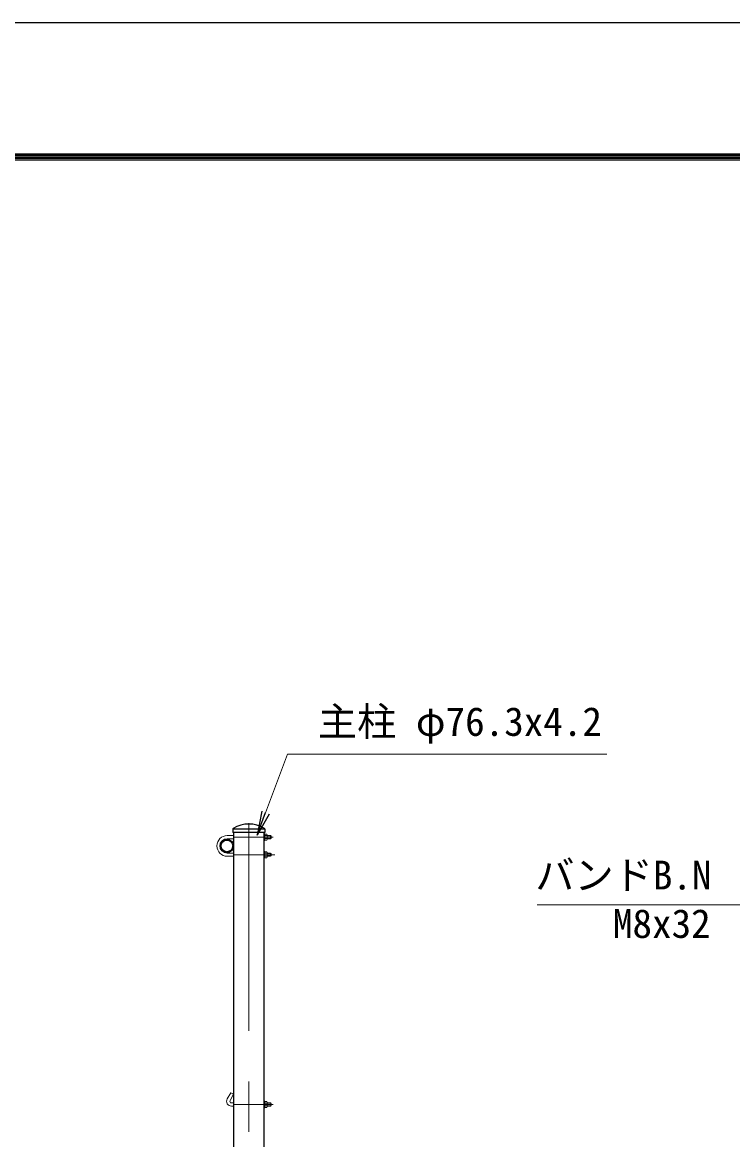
# Model space of a CAD drawing. Units: millimetres, scale not verified. Extents: x -6300 to 6300, y -4455 to 4455.
# Drawn here: x -884 to 899, y 1651 to 4455 of the extents above; entities that cross this region are included whole.
import ezdxf
from ezdxf.enums import TextEntityAlignment as Align

# ---------------------------------------------------------------- set-up
doc = ezdxf.new("R2010")
doc.units = ezdxf.units.MM
doc.header["$LTSCALE"] = 20
doc.linetypes.add('USER1', pattern=[50.8, 31.75, -6.35, 6.35, -6.35])
for name, color, linetype, lineweight in [('0-0_D-STR1', 1, 'Continuous', 25), ('0-1_D-STR3', 3, 'Continuous', 13), ('0-2_D-BMK', 2, 'USER1', 13), ('0-A_D-STR-TXT', 7, 'Continuous', 13), ('0-C_D-TTL', 7, 'Continuous', 25)]:
    doc.layers.add(name, color=color, linetype=linetype, lineweight=lineweight)
doc.layers.add('0-5_0', color=7, linetype='Continuous')
doc.styles.add('ＭＳ ゴシック', font='')
doc.styles.get('ＭＳ ゴシック').set_extended_font_data('MS Gothic')

# ---------------------------------------------------------------- blocks, each defined once
blk = doc.blocks.new('_Open')
at = {"layer": '0-5_0'}
blk.add_line((-20, 3.333), (0, 0), dxfattribs=at)
blk.add_lwpolyline([(-20, -3.333), (0, 0), (-20, 0)], dxfattribs=at)

msp = doc.modelspace()

# ---------------------------------------------------------------- linework, layer by layer
at = {"layer": '0-0_D-STR1'}
for p, q in [((-355.31, 2430.05), (-355.31, 2422)), ((-275.11, 2430), (-355.31, 2430)), ((-275.11, 2422), (-355.31, 2422)), ((-275.11, 2430.05), (-275.11, 2422))]:
    msp.add_line(p, q, dxfattribs=at)
msp.add_lwpolyline([(-353.36, 2422), (-353.36, -2125), (-277.06, -2125), (-277.06, 2422)], dxfattribs=at)
for radius in [17, 14.7]:
    msp.add_circle((-370.36, 2388), radius, dxfattribs=at)
for centre, radius, start, end in [((-315.21, 2370.69), 72.31, 56.96759, 123.03241), ((-353.81, 2430.05), 1.5, 123.03241, 180), ((-276.61, 2430.05), 1.5, 0, 56.96759)]:
    msp.add_arc(centre, radius, start, end, dxfattribs=at)
at = {"layer": '0-1_D-STR3'}
for p, q in [((-369.36, 2414), (-353.36, 2414)), ((-277.06, 2418), (-275.46, 2418)), ((-275.46, 2418), (-275.46, 2402)), ((-275.46, 2417.5), (-269.66, 2417.5)), ((-269.66, 2413.75), (-275.46, 2413.75)), ((-268.96, 2415.92), (-268.96, 2404.35)), ((-268.96, 2414), (-260.56, 2414)), ((-268.96, 2413.3), (-259.86, 2413.3)), ((-259.36, 2412.8), (-259.36, 2407.2)), ((-369.36, 2406), (-353.36, 2406)), ((-269.66, 2406.25), (-275.46, 2406.25)), ((-275.46, 2402.5), (-269.66, 2402.5)), ((-268.96, 2406.7), (-259.86, 2406.7)), ((-268.96, 2406), (-260.56, 2406)), ((-260.56, 2406), (-259.36, 2407.2)), ((-369.36, 2370), (-353.36, 2370)), ((-369.36, 2362), (-353.36, 2362)), ((-277.06, 2374), (-275.46, 2374)), ((-275.46, 2374), (-275.46, 2358)), ((-275.46, 2373.5), (-269.66, 2373.5)), ((-269.66, 2369.75), (-275.46, 2369.75)), ((-269.66, 2362.25), (-275.46, 2362.25)), ((-275.46, 2358.5), (-269.66, 2358.5)), ((-268.96, 2371.92), (-268.96, 2360.35)), ((-268.96, 2370), (-260.56, 2370)), ((-268.96, 2369.3), (-259.86, 2369.3)), ((-268.96, 2362.7), (-259.86, 2362.7)), ((-268.96, 2362), (-260.56, 2362)), ((-260.56, 2362), (-259.36, 2363.2)), ((-259.36, 2368.8), (-259.36, 2363.2)), ((-360.29, 1768.59), (-369.29, 1753)), ((-360.29, 1768.59), (-369.29, 1753)), ((-353.36, 1764.59), (-360.29, 1768.59)), ((-353.36, 1764.59), (-360.29, 1768.59)), ((-353.36, 1764.59), (-362.36, 1749)), ((-353.36, 1764.59), (-362.36, 1749)), ((-358.89, 1743), (-353.36, 1743)), ((-358.89, 1743), (-353.36, 1743)), ((-277.06, 1747), (-275.46, 1747)), ((-275.46, 1747), (-275.46, 1731)), ((-275.46, 1746.5), (-269.66, 1746.5)), ((-275.46, 1746.5), (-269.66, 1746.5)), ((-269.66, 1742.75), (-275.46, 1742.75)), ((-269.66, 1742.75), (-275.46, 1742.75)), ((-268.96, 1744.92), (-268.96, 1733.35)), ((-268.96, 1744.92), (-268.96, 1733.35)), ((-268.96, 1743), (-260.09, 1743)), ((-268.96, 1743), (-260.09, 1743)), ((-268.96, 1742.3), (-259.39, 1742.3)), ((-268.96, 1742.3), (-259.39, 1742.3)), ((-260.09, 1743), (-260.09, 1735)), ((-258.89, 1741.8), (-260.09, 1743)), ((-258.89, 1741.8), (-258.89, 1736.2)), ((-258.89, 1741.8), (-258.89, 1736.2)), ((-258.89, 1741.8), (-258.89, 1736.2)), ((-258.89, 1741.8), (-258.89, 1736.2)), ((-358.89, 1735), (-353.36, 1735)), ((-358.89, 1735), (-353.36, 1735)), ((-269.66, 1735.25), (-275.46, 1735.25)), ((-269.66, 1735.25), (-275.46, 1735.25)), ((-275.46, 1731.5), (-269.66, 1731.5)), ((-275.46, 1731.5), (-269.66, 1731.5)), ((-268.96, 1735.7), (-259.39, 1735.7)), ((-268.96, 1735.7), (-259.39, 1735.7)), ((-268.96, 1735), (-260.09, 1735)), ((-268.96, 1735), (-260.09, 1735)), ((-260.09, 1735), (-258.89, 1736.2)), ((-260.09, 1735), (-258.89, 1736.2))]:
    msp.add_line(p, q, dxfattribs=at)
for points in [[(-277.06, 2418), (-277.06, 2402), (-275.46, 2402)], [(-259.36, 2412.8), (-260.56, 2414), (-260.56, 2406)], [(-277.06, 2374), (-277.06, 2358), (-275.46, 2358)], [(-259.36, 2368.8), (-260.56, 2370), (-260.56, 2362)], [(-277.06, 1747), (-277.06, 1731), (-275.46, 1731)], [(-258.89, 1741.8), (-260.09, 1743), (-260.09, 1735)]]:
    msp.add_lwpolyline(points, dxfattribs=at)
for centre, radius, start, end in [((-369.36, 2388), 26, 90, 270), ((-271.76, 2415.62), 2.81, 318.21899, 41.78101), ((-279.35, 2410), 10.39, 338.85295, 21.14705), ((-369.36, 2388), 18, 90, 270), ((-369.36, 2388), 18, 90, 270), ((-271.82, 2404.37), 2.86, 319.0514, 40.9486), ((-271.76, 2371.62), 2.81, 318.21899, 41.78101), ((-279.35, 2366), 10.39, 338.85295, 21.14705), ((-271.82, 2360.37), 2.86, 319.0514, 40.9486), ((-358.89, 1747), 12, 150, 270), ((-358.89, 1747), 12, 150, 270), ((-358.89, 1747), 4, 150, 270), ((-358.89, 1747), 4, 150, 270), ((-271.76, 1744.62), 2.81, 318.21899, 41.78101), ((-271.76, 1744.62), 2.81, 318.21899, 41.78101), ((-279.35, 1739), 10.39, 338.85295, 21.14705), ((-279.35, 1739), 10.39, 338.85295, 21.14705), ((-271.82, 1733.37), 2.86, 319.0514, 40.9486), ((-271.82, 1733.37), 2.86, 319.0514, 40.9486)]:
    msp.add_arc(centre, radius, start, end, dxfattribs=at)
at = {"layer": '0-2_D-BMK'}
for p, q in [((-315.21, -2140), (-315.21, 2445)), ((-353.36, 2410), (-253.96, 2410)), ((-353.36, 2366), (-249.76, 2366)), ((-353.36, 1739), (-254, 1739))]:
    msp.add_line(p, q, dxfattribs=at)
at = {"layer": '0-A_D-STR-TXT'}
for points in [[(583.88, 2618.5), (-218.14, 2618.5), (-293.53, 2417.23)], [(408.91, 2239.71), (921.59, 2239.71), (1016.69, 2401.39)]]:
    msp.add_lwpolyline(points, dxfattribs=at)
at = {"layer": '0-C_D-TTL', "color": 2}
msp.add_lwpolyline([(-6300, 4455), (6300, 4455), (6300, -4455), (-6300, -4455)], close=True, dxfattribs=at)
at = {"layer": '0-C_D-TTL'}
for points in [[(-5895, 4125), (5895, 4125), (5895, -4125), (-5895, -4125)], [(-5891.25, 4121.25), (5891.25, 4121.25), (5891.25, -4121.25), (-5891.25, -4121.25)], [(-5887.5, 4117.5), (5887.5, 4117.5), (5887.5, -4117.5), (-5887.5, -4117.5)], [(-5883.75, 4113.75), (5883.75, 4113.75), (5883.75, -4113.75), (-5883.75, -4113.75)], [(-5880, 4110), (5880, 4110), (5880, -4110), (-5880, -4110)]]:
    msp.add_lwpolyline(points, close=True, dxfattribs=at)

# ---------------------------------------------------------------- block references
at = {"layer": '0-A_D-STR-TXT', "xscale": 3, "yscale": 3, "rotation": 249.46512}
msp.add_blockref('_Open', (-294.23, 2415.35), dxfattribs=at)

# ---------------------------------------------------------------- texts
at = {"layer": '0-A_D-STR-TXT', "style": 'ＭＳ ゴシック'}
for s, p in [('主柱 φ76.3x4.2', (-141.75, 2642.52)), ('バンドB.N', (403.97, 2257.07)), ('M8x32', (598.88, 2135.54))]:
    msp.add_text(s, height=72.14, dxfattribs=at).set_placement(p, align=Align.BOTTOM_LEFT)

doc.saveas('drawing.dxf')
